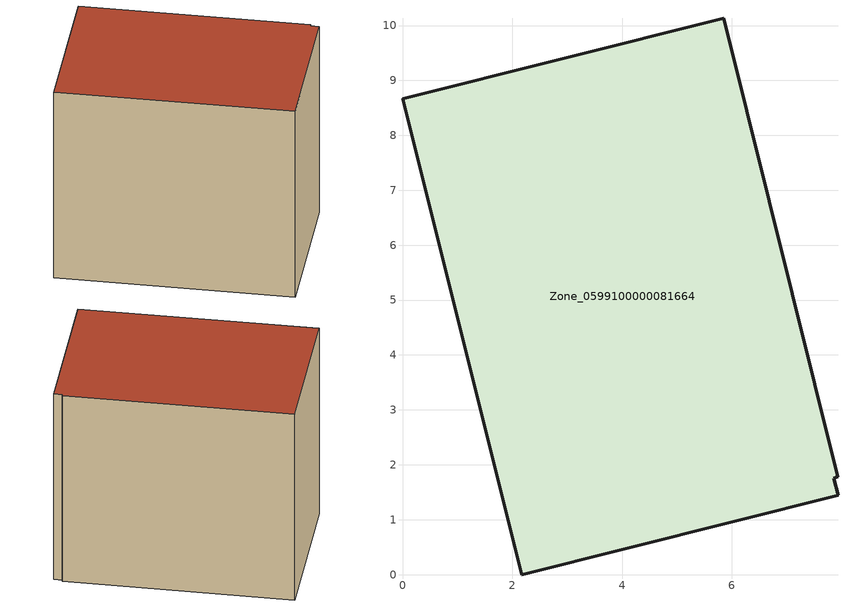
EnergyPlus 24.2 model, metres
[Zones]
Zone_0599100000081664
 floor ground (C_G): 7.93,1.78 7.86,1.76 7.93,1.44 2.17,0 0,8.67 5.85,10.13 z0
 wall outside (C_F): 7.93,1.78 5.85,10.13 0,8.67 2.17,0 7.93,1.44 7.86,1.76 7.93,1.78 z0:8
 roof outside (C_R): 7.86,1.76 7.93,1.78 5.85,10.13 0,8.67 2.17,0 7.93,1.44 z8
[BUILDING]
Pand.0599100000081664: North Axis=0; Terrain=City; Loads Convergence Tolerance Value=0.04; Temperature Convergence Tolerance Value=0.4; Solar Distribution=FullExterior; Maximum Number of Warmup Days=25; Minimum Number of Warmup Days=1
[Site:Location]
Rotterdam.The.Hague.AP_ZH_NLD Design_Conditions: Latitude=51.96; Longitude=4.45; Time Zone=1; Elevation=-4.5
[SITE:GROUNDTEMPERATURE:BUILDINGSURFACE]
18, 18, 18, 18, 18, 18, 18, 18, 18, 18, 18, 18
[MATERIAL] Thermal Absorptance=0.9; Solar Absorptance=0.7; Visible Absorptance=0.7
Name | Roughness | Thickness | Conductivity | Density | Specific Heat
G.TI.1965-1974 | MediumSmooth | 0.15 | 0.882353 | 540 | 1210
F.TI.1965-1974 | Rough | 0.3 | 0.697674 | 1920 | 840
R.TI.1965-1974 | MediumRough | 0.2 | 0.232558 | 1500 | 1000
[CONSTRUCTION]
C_G: G.TI.1965-1974
C_F: F.TI.1965-1974
C_R: R.TI.1965-1974
[ZONE]
Zone_0599100000081664: Type=1; Multiplier=1; Ceiling Height=Autocalculate; Volume=Autocalculate; Floor Area=autocalculate; Part of Total Floor Area=Yes
[ZONEINFILTRATION:DESIGNFLOWRATE]
Infil_Zone_0599100000081664: Zone or ZoneList or Space or SpaceList=Zone_0599100000081664; Schedule=AlwaysOn; Design Flow Rate Calculation Method=Flow/Area; Flow Rate per Floor Area=0.003; Constant Term Coefficient=1; Temperature Term Coefficient=0; Velocity Term Coefficient=0; Velocity Squared Term Coefficient=0
[HVACTEMPLATE:ZONE:IDEALLOADSAIRSYSTEM]
Zone_0599100000081664: Maximum Heating Supply Air Temperature=50; Minimum Cooling Supply Air Temperature=13; Maximum Heating Supply Air Humidity Ratio=0.0156; Minimum Cooling Supply Air Humidity Ratio=0.0077; Heating Limit=NoLimit; Cooling Limit=NoLimit; Dehumidification Control Type=ConstantSensibleHeatRatio; Cooling Sensible Heat Ratio=0.7; Dehumidification Setpoint=60; Humidification Control Type=None; Humidification Setpoint=30; Outdoor Air Method=None; Outdoor Air Flow Rate per Person=0.00944; Outdoor Air Flow Rate per Zone Floor Area=0; Outdoor Air Flow Rate per Zone=0; Demand Controlled Ventilation Type=None; Outdoor Air Economizer Type=NoEconomizer; Heat Recovery Type=None; Sensible Heat Recovery Effectiveness=0.7; Latent Heat Recovery Effectiveness=0.65
[ZONECONTROL:THERMOSTAT]
ThermostatControl_Zone_0599100000081664: Zone or ZoneList=Zone_0599100000081664; Control Type Schedule=DualSetpointControlType; Control 1=Thermostat_Zone_0599100000081664; Temperature Difference Between Cutout And Setpoint=0
[THERMOSTATSETPOINT:DUALSETPOINT]
Thermostat_Zone_0599100000081664: Heating Setpoint Temperature Schedule=HeatingSetpoint_Zone_0599100000081664; Cooling Setpoint Temperature Schedule=CoolingSetpoint_Zone_0599100000081664
[SCHEDULE:COMPACT]
HeatingSetpoint_Zone_0599100000081664: Through: 12/31, For: AllDays, Until: 24:00, 21
CoolingSetpoint_Zone_0599100000081664: Through: 12/31, For: AllDays, Until: 24:00, 24
DualSetpointControlType: Through: 12/31, For: AllDays, Until: 24:00, 4
AlwaysOn: Through: 12/31, For: AllDays, Until: 24:00, 1
